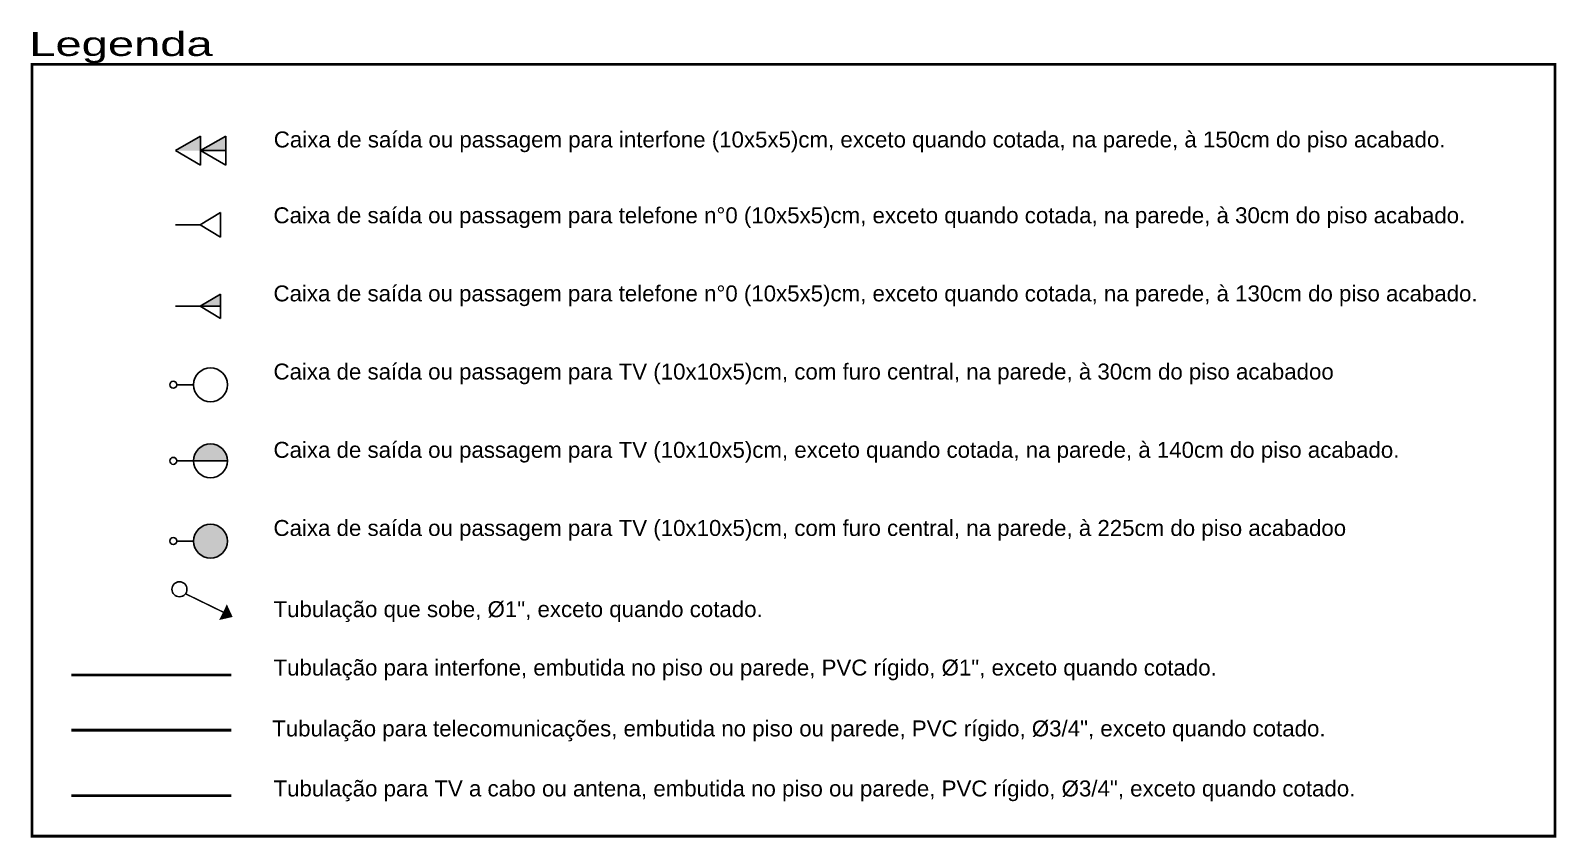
# Model space of a CAD drawing. Header units: millimetres. Extents: x 6597 to 20911, y -10306 to -132.
# Drawn here: x 11245 to 12299, y -2942 to -2386 of the extents above; entities that cross this region are included whole.
import ezdxf

# ---------------------------------------------------------------- set-up
doc = ezdxf.new("R2010")
doc.units = ezdxf.units.MM
doc.header["$LTSCALE"] = 25
doc.header["$MEASUREMENT"] = 0
for name, pattern in [('CENTER', [2, 1.25, -0.25, 0.25, -0.25]), ('DASHDOT', [1, 0.5, -0.25, 0, -0.25]), ('DIVIDE', [1.25, 0.5, -0.25, 0, -0.25, 0, -0.25])]:
    doc.linetypes.add(name, pattern=pattern)
for name, color, linetype in [('ALVENARIA', 8, 'Continuous'), ('TOMADAS-TELEFONE', 3, 'Continuous'), ('TOMADAS-TV', 4, 'Continuous'), ('Tub-Eletrica', 5, 'Continuous'), ('tub-intrefone', 30, 'CENTER'), ('Tub-Telefone', 3, 'DIVIDE'), ('TUB-TV', 4, 'DASHDOT')]:
    doc.layers.add(name, color=color, linetype=linetype)
doc.layers.add('TEXTO', color=7, linetype='Continuous', lineweight=30)
doc.styles.add('Arial', font='arial.ttf')
doc.styles.add('STYLE2', font='arial.ttf', dxfattribs={"height": 10})

# ---------------------------------------------------------------- blocks, each defined once
blk = doc.blocks.new('TOTEL')
at = {"layer": 'TOMADAS-TELEFONE'}
for p, q in [((0.275, 0.075), (0.15, 0)), ((0.15, 0), (0.275, -0.075))]:
    blk.add_line(p, q, dxfattribs=at)
for points in [[(0, 0), (0.15, 0)], [(0.275, 0.075), (0.275, -0.075)]]:
    blk.add_lwpolyline(points, dxfattribs=at)

msp = doc.modelspace()

# ---------------------------------------------------------------- hatches: boundary and pattern name
at = {"layer": 'TOMADAS-TELEFONE'}
msp.add_hatch(color=256, dxfattribs=at).paths.add_polyline_path([(11362.4, -2576), (11376.6, -2576), (11376.6, -2567.5)])
at = {"layer": 'TOMADAS-TV'}
for points in [[(11357.9, -2682.6, -0.414214), (11369.6, -2671, -0.414214), (11381.3, -2682.6)], [(11381.3, -2738, 1), (11357.9, -2738, 1)]]:
    msp.add_hatch(color=256, dxfattribs=at).paths.add_polyline_path(points)
h = msp.add_hatch(color=256, dxfattribs=at)
h.paths.add_polyline_path([(11378.3, -2787), (11384.9, -2790.3), (11380.9, -2781.6)])
h.paths.add_polyline_path([(11375.6, -2792.4), (11384.9, -2790.3), (11378.3, -2787)])

# ---------------------------------------------------------------- linework, layer by layer
at = {"const_width": 1.87}
msp.add_lwpolyline([(11246.3, -2941.5), (12297.9, -2941.5), (12297.9, -2409.1), (11246.3, -2409.1)], close=True, dxfattribs=at)
at = {"layer": 'TOMADAS-TELEFONE'}
msp.add_line((11362.4, -2576), (11376.6, -2576), dxfattribs=at)
at = {"layer": 'TOMADAS-TV'}
for points in [[(11346.3, -2630.1), (11357.9, -2630.1)], [(11346.3, -2682.6), (11381.3, -2682.6)], [(11346.3, -2738), (11357.9, -2738)]]:
    msp.add_lwpolyline(points, dxfattribs=at)
at = {"layer": 'TOMADAS-TV', "const_width": 1}
msp.add_lwpolyline([(11352.4, -2774.3), (11384, -2789.7)], dxfattribs=at)
at = {"layer": 'TOMADAS-TV'}
for centre, radius in [((11369.6, -2630.1), 11.7), ((11343.9, -2630.1), 2.41), ((11369.6, -2682.6), 11.7), ((11343.9, -2682.6), 2.41), ((11369.6, -2738), 11.7), ((11343.9, -2737.9), 2.41), ((11348.2, -2771.2), 5.17)]:
    msp.add_circle(centre, radius, dxfattribs=at)
at = {"layer": 'tub-intrefone'}
msp.add_line((11380.1, -2468.6), (11362.7, -2468.6), dxfattribs=at)
for points in [[(11362.7, -2478.6), (11362.7, -2458.6), (11345.4, -2468.6)], [(11380.1, -2478.6), (11380.1, -2458.6), (11362.7, -2468.6)]]:
    msp.add_lwpolyline(points, close=True, dxfattribs=at)
for points in [[(11362.7, -2478.6), (11345.4, -2468.6), (11362.7, -2478.6)], [(11380.1, -2478.6), (11362.7, -2468.6), (11380.1, -2478.6)]]:
    msp.add_lwpolyline(points, dxfattribs=at)
at = {"layer": 'tub-intrefone', "const_width": 2}
msp.add_lwpolyline([(11384.1, -2830.3), (11273.5, -2830.3)], dxfattribs=at)
at = {"layer": 'tub-intrefone'}
for points in [[(11362.7, -2468.6), (11362.7, -2458.6), (11345.4, -2468.6)], [(11380.1, -2468.6), (11380.1, -2458.6), (11362.7, -2468.6)]]:
    msp.add_solid(points, dxfattribs=at)
at = {"layer": 'Tub-Telefone', "const_width": 2}
msp.add_lwpolyline([(11273.5, -2868.4), (11384.1, -2868.4)], dxfattribs=at)
at = {"layer": 'TUB-TV', "const_width": 2}
msp.add_lwpolyline([(11384.1, -2913.6), (11273.5, -2913.6)], dxfattribs=at)

# ---------------------------------------------------------------- block references
at = {"layer": 'TOMADAS-TELEFONE', "linetype": 'Continuous', "xscale": -113.333333333333, "yscale": 113.333333333333, "zscale": 113.3333333333333, "rotation": 180}
msp.add_blockref('TOTEL', (11345.4, -2576), dxfattribs=at)
at = {"layer": 'Tub-Eletrica', "linetype": 'Continuous', "xscale": 113.333333333333, "yscale": 113.333333333333, "zscale": 113.333333333333}
msp.add_blockref('TOTEL', (11345.4, -2519.8), dxfattribs=at)

# ---------------------------------------------------------------- texts
at = {"layer": 'ALVENARIA', "style": 'STYLE2', "width": 1.4}
msp.add_text('Legenda', height=16.63, dxfattribs=at).set_placement((11244.5, -2403.3))
at = {"layer": 'TEXTO', "ltscale": 6, "char_height": 11, "width": 984.408, "attachment_point": 1, "style": 'Arial'}
for s, insert in [('Caixa de saída ou passagem para interfone (10x5x5)cm, exceto quando cotada, na parede, à 150cm do piso acabado.', (11413.3, -2455.4)), ('Caixa de saída ou passagem para telefone n°0 (10x5x5)cm, exceto quando cotada, na parede, à 30cm do piso acabado.', (11413.1, -2507.7)), ('Caixa de saída ou passagem para telefone n°0 (10x5x5)cm, exceto quando cotada, na parede, à 130cm do piso acabado.', (11413.1, -2561.6)), ('Caixa de saída ou passagem para TV (10x10x5)cm, com furo central, na parede, à 30cm do piso acabadoo', (11413.1, -2615.5)), ('Caixa de saída ou passagem para TV (10x10x5)cm, exceto quando cotada, na parede, à 140cm do piso acabado.', (11413.1, -2669.5)), ('\\pxt47.63636;Caixa de saída ou passagem para TV (10x10x5)cm, com furo central, na parede, à 225cm do piso acabadoo', (11413.1, -2723.4)), ('Tubulação que sobe, %%C1", exceto quando cotado.', (11413.1, -2779.4)), ('Tubulação para interfone, embutida no piso ou parede, PVC rígido, %%C1", exceto quando cotado.', (11413.1, -2819.7)), ('\\A1;Tubulação para telecomunicações, embutida no piso ou parede, PVC rígido, %%C3/4", exceto quando cotado.', (11412.2, -2861.7)), ('\\A1;Tubulação para TV a cabo ou antena, embutida no piso ou parede, PVC rígido, %%C3/4", exceto quando cotado.', (11413.1, -2903.1))]:
    msp.add_mtext(s, dxfattribs=dict(at, insert=insert))

doc.saveas('drawing.dxf')
